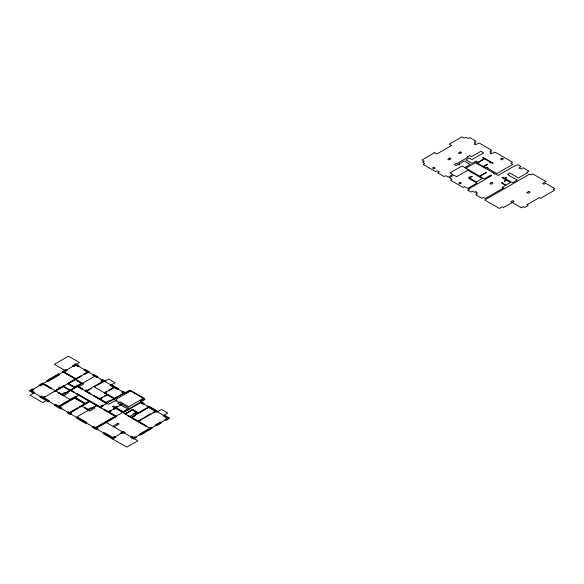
<?xml version="1.0" encoding="UTF-8"?>
<svg xmlns="http://www.w3.org/2000/svg" width="584" height="584" viewBox="0 0 584 584"><rect width="100%" height="100%" fill="white"/><g stroke="black" fill="none" stroke-linecap="round" stroke-linejoin="round"><path stroke-width="0.88" d="M43.026 397.981L88.213 371.891M46.961 400.252L42.836 402.631L30.032 395.237L34.843 392.463L31.916 390.769L33.726 389.725L32.397 388.951L29.2 390.798L33.456 393.258M62.408 394.908L95.243 375.95M58.422 406.873L78.95 395.025M85.833 391.112L103.675 380.819M69.204 413.1L89.739 401.244M104.572 392.893L114.581 387.112M99.579 399.047L107.405 394.529M76.395 417.253L96.922 405.398M100.039 407.194L129.334 390.28L145.204 399.441L95.382 428.211M130.546 390.981L115.982 399.39L116.961 399.96L108.573 404.325L107.142 403.5L106.193 404.048L105.346 403.559L106.047 403.15L93.214 395.74L93.849 395.375L99.652 398.733L102.266 397.222L102.74 397.5L100.127 399.003L105.952 402.369L108.967 400.624L109.719 401.062L114.026 398.58L107.449 394.777L105.178 396.091L104.704 395.813L106.974 394.507L104.156 392.886L106.252 391.674L106.682 391.922L104.989 392.901L114.427 398.346L123.611 393.047L121.392 391.762L122.633 391.046L126.027 393.01L130.539 390.411L144.693 398.58L140.189 401.186L144.197 403.5L142.963 404.216L140.467 402.77L123.173 412.757L115.639 408.406L114.208 409.231L113.296 408.705L114.727 407.88L112.442 406.559L113.384 406.019L115.165 407.041L116.435 406.311L117.114 406.705L115.844 407.435L123.093 411.618L127.852 408.873L120.238 404.902L117.88 403.113L120.158 401.799L128.743 406.756L143.306 398.346M108.427 412.041L122.056 404.172M125.151 413.961L132.437 409.756L138.298 413.136M131.013 417.348L148.978 406.975M138.218 421.509L156.183 411.136M111.997 438.599L123.078 432.204M112.69 439L115.953 437.117L114.566 436.321L112.683 437.401L104.434 432.642L103.054 433.438L126.779 447.14L137.868 440.738L105.77 422.21M133.605 438.285L168.404 418.188L140.569 402.12M105.339 381.06L102.163 379.228L100.922 379.943L102.536 380.877L100.901 381.812L101.404 382.104M111.646 384.71L118.523 388.674L117.282 389.389L114.179 387.594L109.23 390.448L108.799 390.2L113.749 387.345L110.412 385.425L115.136 382.695L108.828 379.045L94.411 386.769L93.871 386.455M157.987 411.464L148.482 405.975L147.248 406.69L148.124 407.194L135.787 414.319L134.597 413.633L137.313 412.063L132.612 409.347L124.939 413.779L125.48 414.085L132.269 410.165L135.963 412.304L133.648 413.64L134.21 413.961L129.947 416.421L127.867 415.224L127.334 415.531L145.766 426.174L146.299 425.867L138.934 421.611L140.401 420.765L139.977 420.516M164.301 415.107L169.667 418.202L166.09 420.276L164.797 419.531L167.141 418.173L163.06 415.823L167.79 413.092L161.476 409.45L156.753 412.18L156.008 411.749L154.03 412.406M75.745 364.693L124.699 392.959M153.439 412.749L152.971 412.479L155.125 411.238L148.591 407.464L134.889 415.377L135.444 415.699L132.064 417.648L138.043 421.101L150.533 413.888L150.993 414.158M93.666 386.593L114.69 398.733M65.401 370.665L54.378 364.299L68.467 356.167L79.49 362.533L30.558 390.784L112.69 438.204M113.661 399.325L129.531 408.493M63.357 371.847L75.825 379.045M90.732 388.265L91.272 388.579L86.673 391.236L90.914 393.682L90.279 394.047L84.738 390.849L86.388 389.893L87.155 390.331M75.19 379.418L82.213 383.469M115.654 407.873L123.136 412.187M77.402 386.25L106.857 403.252M122.603 412.494L150.438 428.561M68.007 383.557L75.037 387.615M70.576 390.185L115.909 416.356M63.189 386.338L70.219 390.397M74.562 397.551L85.352 403.778M42.917 383.651L70.781 399.741M81.563 405.968L88.753 410.114M434.598 152.672L421.976 159.958L424.232 161.264L422.524 162.25L424.707 163.505L423.13 164.425L435.693 171.674L437.277 170.762L439.277 171.922L437.693 172.835L444.117 176.543L445.701 175.631L448.242 177.091L452.746 174.492L450.016 172.915L462.017 165.987L468.587 169.776L456.586 176.711L453.856 175.134L449.351 177.733L452.031 179.281L450.446 180.193L463.083 187.486L464.66 186.573L467.762 188.369L476.997 183.04L468.346 178.047L470.726 176.295L472.332 176.485L469.587 178.069L476.369 181.982L482.267 178.58L467.93 170.302L468.711 169.849L479.581 176.127L486.122 172.353L486.472 172.55L479.931 176.332L484.282 178.843L490.823 175.069L491.75 175.602L468.704 188.909L469.281 189.238L467.696 190.158L471.003 192.063L472.587 191.151L474.595 192.311L475.858 191.581L477.172 192.34L475.909 193.07L477.413 193.939L475.829 194.852L481.953 198.385L483.53 197.472L485.319 198.502L503.182 188.187L504.204 188.778L484.756 200.005L499.364 208.437L502.204 206.794L503.517 207.554L514.168 201.407L512.854 200.648L510.949 201.75L521.483 207.816L523.388 206.714L524.702 207.473L528.17 205.473L526.892 204.743L539.331 197.56L540.601 198.297L554.442 190.304L553.128 189.544L554.8 188.581L545.595 183.267L543.923 184.23L542.602 183.471L545.923 181.558L532.564 173.842L530.922 174.791L529.673 174.076L504.328 188.705L502.072 187.398L505.693 185.31L501.51 182.894L502.24 182.478L502.13 182.909L505.985 185.143L510.438 182.566L506.584 180.339L504.269 181.303L506.262 180.157L501.97 177.675L502.912 177.135L504.693 178.156L505.956 177.427L506.642 177.821L505.372 178.551L512.621 182.734L517.38 179.989L509.08 175.623L509.452 175.412L507.547 174.309L509.825 172.995L518.431 177.967L527.425 172.776L526.841 172.441L528.987 171.2L523.023 167.761L520.877 168.995L518.95 167.885L521.089 166.644L517.679 164.673L515.541 165.914L515.066 165.644L498.094 175.441L495.064 173.689L494.341 174.105L493.414 173.572L494.137 173.156L475.288 162.761L465.981 168.134L464.871 167.491L470.222 164.403L464.185 160.914L458.703 164.075L459.506 164.878L458.411 164.25L456.082 165.593L454.199 164.505L456.316 163.279L456.878 163.608L467.842 157.271L467.266 156.935L469.667 155.548L471.565 156.651L480.873 151.278L483.596 152.855L471.894 159.614L469.164 158.038L465.952 159.892L471.989 163.381L476.062 161.031L477.172 161.673L476.091 162.294L476.982 162.812L484.289 158.593L482.581 157.607L482.99 157.373L493.217 163.272L491.034 162.491L490.107 163.031L489.662 162.768L490.596 162.228L484.815 158.899L477.508 163.111L483.289 166.447L487.275 164.148L487.72 164.403L483.734 166.71L485.654 167.82L486.735 167.199L487.983 167.922L487.552 168.17L496.874 173.55L512.818 164.345L510.854 163.206L512.496 162.257L495.006 152.161L491.217 153.804L489.903 153.044L491.575 152.074L489.969 151.154L491.611 150.205L479.252 143.065L475.464 144.708L474.15 143.949L475.821 142.978L474.332 142.124L475.975 141.175L469.74 137.576L468.098 138.525L465.857 137.233L464.236 138.167L461.981 136.86L449.308 144.182L451.563 145.482L436.854 153.972L434.598 152.672M42.574 383.082L38.77 385.272L40.099 386.046L43.26 384.221L51.122 388.761L51.772 388.389L42.574 383.082M58.298 374.001L46.523 380.797L47.859 381.564L59.626 374.767L58.298 374.001M66.109 369.489L62.393 371.636L75.256 379.06L67.467 383.557L74.562 387.652L70.211 390.163L63.671 386.382L64.955 385.644L64.401 385.323L60.743 387.44L60.072 387.053L58.626 387.878L59.298 388.272L54.786 390.879L55.83 391.477L56.48 391.105L55.984 390.82L63.269 386.615L69.81 390.397L65.386 392.944L64.605 392.492L61.743 394.142L59.006 392.565L58.364 392.944L63.328 395.806L68.416 392.871L67.379 392.273L70.496 390.477L73.387 392.141L73.964 391.806L71.08 390.141L77.292 386.55L81.826 389.163L82.454 388.798L78.935 386.769L83.746 383.987L78.241 380.812L77.606 381.177L81.453 383.396L74.299 386.878L68.554 383.564L81.088 376.33L80.534 376.008L75.84 378.717L64.313 372.066L67.437 370.263L66.109 369.489M75.701 363.956L72.46 365.825L73.788 366.591L75.796 365.438L77.716 366.548L78.957 365.832L75.701 363.956M433.751 167.272L432.489 168.002L433.803 168.761L435.065 168.031L433.751 167.272M449.68 158.074L447.775 159.177L449.089 159.936L450.994 158.833L449.68 158.074M460.309 151.935L458.404 153.037L459.717 153.796L461.623 152.701L460.309 151.935M85.22 369.446L83.979 370.161L87.323 372.096L84.162 373.921L84.709 374.234L89.498 371.92L85.22 369.446M41.136 396.091L39.748 396.894L48.319 401.836L49.698 401.04L43.917 397.697L44.975 397.091L43.968 396.507L42.909 397.12L41.136 396.091M93.688 374.337L92.447 375.052L96.718 377.519L97.959 376.804L93.688 374.337M55.86 404.595L54.473 405.391L60.86 409.077L62.24 408.282L59.678 406.8L74.672 398.142L84.527 403.829L79.57 406.698L80.3 407.114L89.812 401.624L96.426 405.449L91.732 408.158L90.951 407.705L88.089 409.355L85.352 407.778L84.709 408.15L89.673 411.019L94.761 408.085L93.725 407.486L96.842 405.683L100.908 408.034L101.485 407.698L100.791 407.296L103.521 405.719L102.587 405.179L99.864 406.756L76.767 393.426L76.183 393.762L89.082 401.201L85.439 403.303L75.584 397.616L76.781 396.923L75.657 396.273L58.553 406.15L55.86 404.595M460.017 182.434L458.754 183.164L460.075 183.923L461.338 183.201L460.017 182.434M502.087 158.147L500.415 159.111L501.736 159.87L503.408 158.906L502.087 158.147M68.576 411.939L67.197 412.735L70.394 414.582L71.774 413.786L70.263 412.91L78.19 408.333L77.46 407.917L69.532 412.486L68.576 411.939M77.957 417.348L76.57 418.151L85.549 423.334L86.928 422.531L77.957 417.348M491.786 182.383L489.881 183.486L491.195 184.245L493.1 183.142L491.786 182.383M104.28 409.311L103.704 409.647L115.106 416.231L95.564 427.517L93.403 426.269L92.016 427.072L96.769 429.809L98.156 429.014L96.586 428.109L116.712 416.487L109.179 412.136L111.413 410.844L110.5 410.318L108.266 411.611L104.28 409.311M117.931 423.334L113.194 426.072L114.325 426.721L119.063 423.984L117.931 423.334M528.761 191.457L526.856 192.559L528.177 193.319L530.082 192.224L528.761 191.457M123.107 431.386L120.764 432.737L122.158 433.54L125.129 432.554L123.107 431.386M132.145 436.606L130.699 437.438L133.532 439.073L136.24 437.504L134.955 436.759L133.685 437.496L132.145 436.606M150.942 427.532L139.094 434.372L140.379 435.116L152.227 428.276L150.942 427.532M160.293 422.13L155.176 425.086L156.461 425.831L161.578 422.874L160.293 422.13"/></g></svg>
